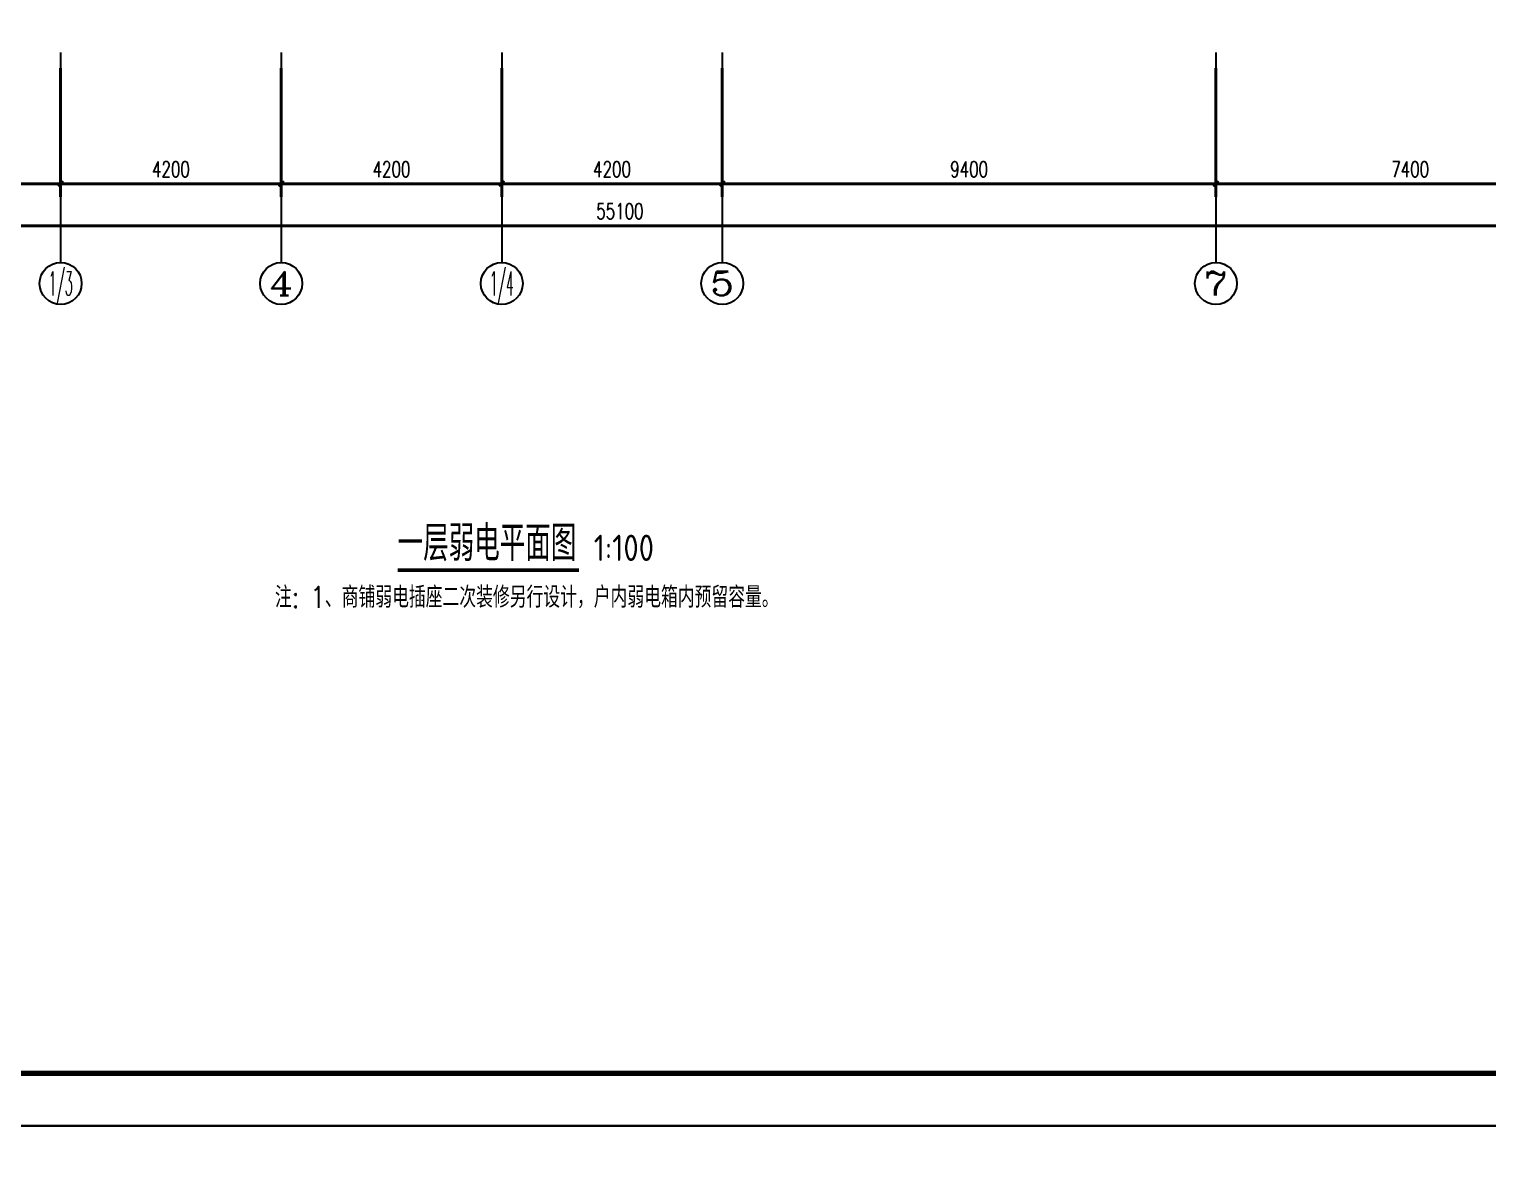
# Model space of a CAD drawing. Extents: x -24105 to 1725648, y 165513 to 982828.
# Drawn here: x 154077 to 181855, y 343238 to 364591 of the extents above; entities that cross this region are included whole.
import ezdxf
from ezdxf.enums import TextEntityAlignment as Align

# ---------------------------------------------------------------- set-up
doc = ezdxf.new("R2010")
doc.units = 0
doc.header["$LTSCALE"] = 1000
doc.header["$MEASUREMENT"] = 0
doc.layers.get('Defpoints').update_dxf_attribs({"color": 8})
for name, color, linetype in [('!!DIM-照明', 7, 'Continuous'), ('AXIS', 8, 'Continuous'), ('AXIS_TEXT', 8, 'Continuous'), ('C-AXIS(轴号)', 8, 'Continuous'), ('C-AXIS-T(字)', 8, 'Continuous'), ('DIM_SYMB', 8, 'Continuous'), ('图框', 140, 'Continuous')]:
    doc.layers.add(name, color=color, linetype=linetype)
doc.layers.add('WALL', color=8, linetype='Continuous', lineweight=40)
doc.styles.add('_TCH_AXIS', font='COMPLEX', dxfattribs={"bigfont": 'GBCBIG'})
doc.styles.add('_TCH_DIM_T3', font='SIMPLEX', dxfattribs={"width": 0.705882, "bigfont": 'GBCBIG'})
doc.styles.add('_TEL_DIM', font='SIMPLEX', dxfattribs={"width": 0.8, "height": 3.5, "bigfont": 'HZTXT'})
doc.styles.add('COMPLEX', font='COMPLEX')
doc.styles.get("Standard").update_dxf_attribs({"font": 'gbenor.shx', "bigfont": 'gbcbig.shx'})
doc.dimstyles.new('_TCH_ARCH&&100', dxfattribs={"dimtxt": 297.5, "dimasz": 100, "dimexe": 250, "dimexo": 300, "dimgap": 126.25, "dimtad": 1, "dimdec": 0, "dimzin": 0, "dimdsep": 46, "dimtxsty": '_TCH_DIM_T3', "dimblk": 'ARCHTICK', "dimcen": 0.09, "dimclrt": 7, "dimazin": 2, "dimtfac": 1, "dimtdec": 0, "dimtix": 1, "dimtmove": 2, "dimatfit": 3, "dimfxl": 1, "dimtolj": 1, "dimtzin": 0, "dimarcsym": 0})

# ---------------------------------------------------------------- blocks, each defined once
blk = doc.blocks.new('_ArchTick')
at = {"color": 0, "linetype": 'ByBlock', "const_width": 0.4}
blk.add_lwpolyline([(-0.5, -0.5), (0.5, 0.5)], dxfattribs=at)
blk = doc.blocks.new('*D94')
at = {"layer": 'AXIS', "color": 0, "lineweight": -2, "transparency": 16777216}
for p, q in [((1484208, 1132456), (1484208, 1129206)), ((1539308, 1132456), (1539308, 1129206)), ((1484208, 1129456), (1539308, 1129456))]:
    blk.add_line(p, q, dxfattribs=at)
at = {"layer": 'Defpoints', "color": 0, "transparency": 16777216}
for p in [(1484208, 1132756), (1539308, 1132756), (1539308, 1129456)]:
    blk.add_point(p, dxfattribs=at)
at = {"layer": 'AXIS', "color": 0, "lineweight": -2, "transparency": 16777216, "xscale": 100, "yscale": 100, "zscale": 100, "rotation": 180}
blk.add_blockref('_ArchTick', (1484208, 1129456), dxfattribs=at)
at = {"layer": 'AXIS', "color": 0, "lineweight": -2, "transparency": 16777216, "xscale": 100, "yscale": 100, "zscale": 100}
blk.add_blockref('_ArchTick', (1539308, 1129456), dxfattribs=at)
at = {"layer": 'AXIS', "color": 7, "transparency": 16777216, "insert": (1511758, 1129731), "char_height": 297.5, "attachment_point": 5, "style": '_TCH_DIM_T3'}
blk.add_mtext('\\A1;55100', dxfattribs=at)
blk = doc.blocks.new('*D91')
at = {"layer": 'AXIS', "color": 0, "lineweight": -2, "transparency": 16777216}
for p, q in [((1523108, 1132456), (1523108, 1130006)), ((1530508, 1132456), (1530508, 1130006)), ((1523108, 1130256), (1530508, 1130256))]:
    blk.add_line(p, q, dxfattribs=at)
at = {"layer": 'Defpoints', "color": 0, "transparency": 16777216}
for p in [(1523108, 1132756), (1530508, 1132756), (1530508, 1130256)]:
    blk.add_point(p, dxfattribs=at)
at = {"layer": 'AXIS', "color": 0, "lineweight": -2, "transparency": 16777216, "xscale": 100, "yscale": 100, "zscale": 100, "rotation": 180}
blk.add_blockref('_ArchTick', (1523108, 1130256), dxfattribs=at)
at = {"layer": 'AXIS', "color": 0, "lineweight": -2, "transparency": 16777216, "xscale": 100, "yscale": 100, "zscale": 100}
blk.add_blockref('_ArchTick', (1530508, 1130256), dxfattribs=at)
at = {"layer": 'AXIS', "color": 7, "transparency": 16777216, "insert": (1526808, 1130531), "char_height": 297.5, "attachment_point": 5, "style": '_TCH_DIM_T3'}
blk.add_mtext('\\A1;7400', dxfattribs=at)
blk = doc.blocks.new('*D90')
at = {"layer": 'AXIS', "color": 0, "lineweight": -2, "transparency": 16777216}
for p, q in [((1513708, 1132456), (1513708, 1130006)), ((1523108, 1132456), (1523108, 1130006)), ((1513708, 1130256), (1523108, 1130256))]:
    blk.add_line(p, q, dxfattribs=at)
at = {"layer": 'Defpoints', "color": 0, "transparency": 16777216}
for p in [(1513708, 1132756), (1523108, 1132756), (1523108, 1130256)]:
    blk.add_point(p, dxfattribs=at)
at = {"layer": 'AXIS', "color": 0, "lineweight": -2, "transparency": 16777216, "xscale": 100, "yscale": 100, "zscale": 100, "rotation": 180}
blk.add_blockref('_ArchTick', (1513708, 1130256), dxfattribs=at)
at = {"layer": 'AXIS', "color": 0, "lineweight": -2, "transparency": 16777216, "xscale": 100, "yscale": 100, "zscale": 100}
blk.add_blockref('_ArchTick', (1523108, 1130256), dxfattribs=at)
at = {"layer": 'AXIS', "color": 7, "transparency": 16777216, "insert": (1518408, 1130531), "char_height": 297.5, "attachment_point": 5, "style": '_TCH_DIM_T3'}
blk.add_mtext('\\A1;9400', dxfattribs=at)
blk = doc.blocks.new('*D89')
at = {"layer": 'AXIS', "color": 0, "lineweight": -2, "transparency": 16777216}
for p, q in [((1509508, 1132456), (1509508, 1130006)), ((1513708, 1132456), (1513708, 1130006)), ((1509508, 1130256), (1513708, 1130256))]:
    blk.add_line(p, q, dxfattribs=at)
at = {"layer": 'Defpoints', "color": 0, "transparency": 16777216}
for p in [(1509508, 1132756), (1513708, 1132756), (1513708, 1130256)]:
    blk.add_point(p, dxfattribs=at)
at = {"layer": 'AXIS', "color": 0, "lineweight": -2, "transparency": 16777216, "xscale": 100, "yscale": 100, "zscale": 100, "rotation": 180}
blk.add_blockref('_ArchTick', (1509508, 1130256), dxfattribs=at)
at = {"layer": 'AXIS', "color": 0, "lineweight": -2, "transparency": 16777216, "xscale": 100, "yscale": 100, "zscale": 100}
blk.add_blockref('_ArchTick', (1513708, 1130256), dxfattribs=at)
at = {"layer": 'AXIS', "color": 7, "transparency": 16777216, "insert": (1511608, 1130531), "char_height": 297.5, "attachment_point": 5, "style": '_TCH_DIM_T3'}
blk.add_mtext('\\A1;4200', dxfattribs=at)
blk = doc.blocks.new('*D88')
at = {"layer": 'AXIS', "color": 0, "lineweight": -2, "transparency": 16777216}
for p, q in [((1505308, 1132456), (1505308, 1130006)), ((1509508, 1132456), (1509508, 1130006)), ((1505308, 1130256), (1509508, 1130256))]:
    blk.add_line(p, q, dxfattribs=at)
at = {"layer": 'Defpoints', "color": 0, "transparency": 16777216}
for p in [(1505308, 1132756), (1509508, 1132756), (1509508, 1130256)]:
    blk.add_point(p, dxfattribs=at)
at = {"layer": 'AXIS', "color": 0, "lineweight": -2, "transparency": 16777216, "xscale": 100, "yscale": 100, "zscale": 100, "rotation": 180}
blk.add_blockref('_ArchTick', (1505308, 1130256), dxfattribs=at)
at = {"layer": 'AXIS', "color": 0, "lineweight": -2, "transparency": 16777216, "xscale": 100, "yscale": 100, "zscale": 100}
blk.add_blockref('_ArchTick', (1509508, 1130256), dxfattribs=at)
at = {"layer": 'AXIS', "color": 7, "transparency": 16777216, "insert": (1507408, 1130531), "char_height": 297.5, "attachment_point": 5, "style": '_TCH_DIM_T3'}
blk.add_mtext('\\A1;4200', dxfattribs=at)
blk = doc.blocks.new('*D87')
at = {"layer": 'AXIS', "color": 0, "lineweight": -2, "transparency": 16777216}
for p, q in [((1501108, 1132456), (1501108, 1130006)), ((1505308, 1132456), (1505308, 1130006)), ((1501108, 1130256), (1505308, 1130256))]:
    blk.add_line(p, q, dxfattribs=at)
at = {"layer": 'Defpoints', "color": 0, "transparency": 16777216}
for p in [(1501108, 1132756), (1505308, 1132756), (1505308, 1130256)]:
    blk.add_point(p, dxfattribs=at)
at = {"layer": 'AXIS', "color": 0, "lineweight": -2, "transparency": 16777216, "xscale": 100, "yscale": 100, "zscale": 100, "rotation": 180}
blk.add_blockref('_ArchTick', (1501108, 1130256), dxfattribs=at)
at = {"layer": 'AXIS', "color": 0, "lineweight": -2, "transparency": 16777216, "xscale": 100, "yscale": 100, "zscale": 100}
blk.add_blockref('_ArchTick', (1505308, 1130256), dxfattribs=at)
at = {"layer": 'AXIS', "color": 7, "transparency": 16777216, "insert": (1503208, 1130531), "char_height": 297.5, "attachment_point": 5, "style": '_TCH_DIM_T3'}
blk.add_mtext('\\A1;4200', dxfattribs=at)
blk = doc.blocks.new('*D86')
at = {"layer": 'AXIS', "color": 0, "lineweight": -2, "transparency": 16777216}
for p, q in [((1496908, 1132456), (1496908, 1130006)), ((1501108, 1132456), (1501108, 1130006)), ((1496908, 1130256), (1501108, 1130256))]:
    blk.add_line(p, q, dxfattribs=at)
at = {"layer": 'Defpoints', "color": 0, "transparency": 16777216}
for p in [(1496908, 1132756), (1501108, 1132756), (1501108, 1130256)]:
    blk.add_point(p, dxfattribs=at)
at = {"layer": 'AXIS', "color": 0, "lineweight": -2, "transparency": 16777216, "xscale": 100, "yscale": 100, "zscale": 100, "rotation": 180}
blk.add_blockref('_ArchTick', (1496908, 1130256), dxfattribs=at)
at = {"layer": 'AXIS', "color": 0, "lineweight": -2, "transparency": 16777216, "xscale": 100, "yscale": 100, "zscale": 100}
blk.add_blockref('_ArchTick', (1501108, 1130256), dxfattribs=at)
at = {"layer": 'AXIS', "color": 7, "transparency": 16777216, "insert": (1499008, 1130531), "char_height": 297.5, "attachment_point": 5, "style": '_TCH_DIM_T3'}
blk.add_mtext('\\A1;4200', dxfattribs=at)
blk = doc.blocks.new('_AXISO')
blk.add_circle((0, 0), 0.5)
at = {"layer": 'AXIS_TEXT', "style": 'COMPLEX', "width": 1.041667}
blk.add_attdef('A', text='', height=0.56, dxfattribs=at).set_placement((-0.25, -0.28), (0.25, -0.28), align=Align.FIT)
blk = doc.blocks.new('ASDASFDAHHH')
at = {"layer": 'C-AXIS(轴号)', "color": 8}
for p, q in [((1501107.9, 1132756.1), (1501107.9, 1128756.1)), ((1505307.9, 1132756.1), (1505307.9, 1128756.1)), ((1509507.9, 1132756.1), (1509507.9, 1128756.1)), ((1513707.9, 1132756.1), (1513707.9, 1128756.1)), ((1523107.9, 1132756.1), (1523107.9, 1128756.1))]:
    blk.add_line(p, q, dxfattribs=at)
ref = blk.add_blockref('_AXISO', (1501107.9, 1128356.1), dxfattribs=dict(at, xscale=800, yscale=800, zscale=800))
ref.add_attrib('A', '1/3', dxfattribs={"layer": 'C-AXIS-T(字)', "height": 452.55, "style": '_TCH_AXIS', "width": 0.411765}).set_placement((1500881.7, 1128129.9), (1501334.2, 1128129.9), align=Align.FIT)
ref = blk.add_blockref('_AXISO', (1505307.9, 1128356.1), dxfattribs=dict(at, xscale=800, yscale=800, zscale=800))
ref.add_attrib('A', '4', dxfattribs={"layer": 'C-AXIS-T(字)', "height": 452.5, "style": '_TCH_AXIS', "width": 1.3125}).set_placement((1505081.7, 1128129.9), (1505534.2, 1128129.9), align=Align.FIT)
ref = blk.add_blockref('_AXISO', (1509507.9, 1128356.1), dxfattribs=dict(at, xscale=800, yscale=800, zscale=800))
ref.add_attrib('A', '1/4', dxfattribs={"layer": 'C-AXIS-T(字)', "height": 452.55, "style": '_TCH_AXIS', "width": 0.396226}).set_placement((1509281.7, 1128129.9), (1509734.2, 1128129.9), align=Align.FIT)
ref = blk.add_blockref('_AXISO', (1513707.9, 1128356.1), dxfattribs=dict(at, xscale=800, yscale=800, zscale=800))
ref.add_attrib('A', '5', dxfattribs={"layer": 'C-AXIS-T(字)', "height": 452.5, "style": '_TCH_AXIS', "width": 1.5}).set_placement((1513481.7, 1128129.9), (1513934.2, 1128129.9), align=Align.FIT)
ref = blk.add_blockref('_AXISO', (1523107.9, 1128356.1), dxfattribs=dict(at, xscale=800, yscale=800, zscale=800))
ref.add_attrib('A', '7', dxfattribs={"layer": 'C-AXIS-T(字)', "height": 452.5, "style": '_TCH_AXIS', "width": 1.5}).set_placement((1522881.7, 1128129.9), (1523334.2, 1128129.9), align=Align.FIT)
at = {"layer": 'AXIS', "color": 8}
for p1, p2, distance, picture, middle in [((1484207.9, 1132756.1), (1539307.9, 1132756.1), -3300, '*D94', (1511757.9, 1129731.1)), ((1496907.9, 1132756.1), (1501107.9, 1132756.1), -2500, '*D86', (1499007.9, 1130531.1)), ((1501107.9, 1132756.1), (1505307.9, 1132756.1), -2500, '*D87', (1503207.9, 1130531.1)), ((1505307.9, 1132756.1), (1509507.9, 1132756.1), -2500, '*D88', (1507407.9, 1130531.1)), ((1509507.9, 1132756.1), (1513707.9, 1132756.1), -2500, '*D89', (1511607.9, 1130531.1)), ((1513707.9, 1132756.1), (1523107.9, 1132756.1), -2500, '*D90', (1518407.9, 1130531.1)), ((1523107.9, 1132756.1), (1530507.9, 1132756.1), -2500, '*D91', (1526807.9, 1130531.1))]:
    dim = blk.add_aligned_dim(p1=p1, p2=p2, distance=distance, dimstyle='_TCH_ARCH&&100', dxfattribs=at)
    dim.commit()
    dim.dimension.update_dxf_attribs({"geometry": picture, "text_midpoint": middle})

msp = doc.modelspace()

# ---------------------------------------------------------------- linework, layer by layer
at = {"layer": 'DIM_SYMB', "const_width": 70}
msp.add_lwpolyline([(161094, 354290), (164548, 354290)], dxfattribs=at)
at = {"layer": '图框'}
for points in [[(125533, 343713), (209633, 343713), (209633, 403113), (125533, 403113)], [(125533, 284313), (209633, 284313), (209633, 343713), (125533, 343713)]]:
    msp.add_lwpolyline(points, close=True, dxfattribs=at)
at = {"layer": '图框', "const_width": 100}
msp.add_lwpolyline([(128033, 344713), (208633, 344713), (208633, 402113), (128033, 402113)], close=True, dxfattribs=at)

# ---------------------------------------------------------------- block references
at = {"layer": 'WALL'}
msp.add_blockref('ASDASFDAHHH', (-1346431, -768606), dxfattribs=at)

# ---------------------------------------------------------------- texts
at = {"layer": '!!DIM-照明', "style": '_TEL_DIM', "width": 0.8}
msp.add_text('注: 1、商铺弱电插座二次装修另行设计，户内弱电箱内预留容量。', height=400, dxfattribs=at).set_placement((158758, 353578, 0))
at = {"layer": 'DIM_SYMB', "color": 7}
for s, height, p in [('一层弱电平面图', 675.2, (161094, 354467)), ('1:100', 500, (164828, 354467))]:
    msp.add_text(s, height=height, dxfattribs=at).set_placement(p)

doc.saveas('drawing.dxf')
